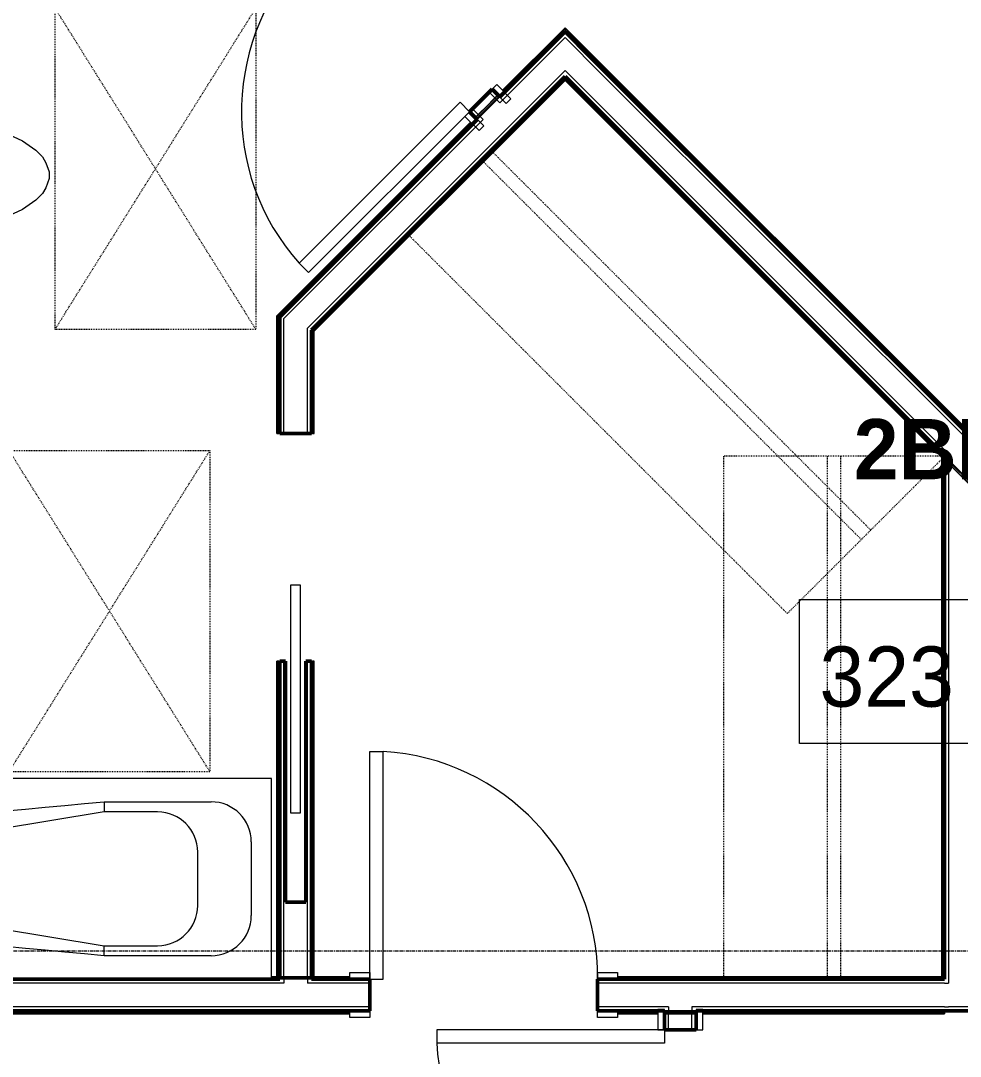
# Model space of a CAD drawing. Header units: inches. Extents: x -4218 to -1830, y 9767 to 12426.
# Drawn here: x -2490.3 to -2349.9, y 10151.5 to 10306.2 of the extents above; entities that cross this region are included whole.
import ezdxf

# ---------------------------------------------------------------- set-up
doc = ezdxf.new("R2010")
doc.units = ezdxf.units.IN
doc.header["$MEASUREMENT"] = 0
doc.linetypes.add('Dash', pattern=[0.25, 0.125, -0.125])
doc.linetypes.add('Grid Line 1_2_', pattern=[0.875, 0.5, -0.125, 0.125, -0.125])
for name, color, linetype, lineweight in [('0-1', 7, 'Continuous', 5), ('0-2', 253, 'Continuous', 9), ('A-AREA-IDEN', 2, 'Continuous', 9), ('A-DOOR-1', 7, 'Continuous', 9), ('A-DOOR-2', 50, 'Continuous', 20), ('A-DOOR-FRAM-1', 50, 'Continuous', 20), ('A-GENM-HDLN-1', 7, 'Dash', 9), ('A-WALL-1', 250, 'Continuous', 50), ('A-WALL-2', 10, 'Continuous', 13), ('A-WALL-3', 254, 'Continuous', 9), ('A-WALL-4', 253, 'Continuous', 9), ('A-WALL-5', 252, 'Continuous', 9), ('A-WALL-6', 7, 'Continuous', 9), ('P-SANR-FIXT-1', 7, 'Continuous', 9), ('P-SANR-FIXT-2', 253, 'Continuous', 9), ('P-SANR-FIXT-3', 252, 'Continuous', 9), ('Q-CASE-HDLN-1', 7, 'Dash', 9), ('S-GRID-1', 1, 'Grid Line 1_2_', 9)]:
    doc.layers.add(name, color=color, linetype=linetype, lineweight=lineweight)
doc.styles.add('Century Gothic', font='ufonts.com_century-gothic.ttf', dxfattribs={"height": 9})
doc.styles.add('Century Gothic_B', font='GOTHICB.TTF', dxfattribs={"height": 9})

# ---------------------------------------------------------------- blocks, each defined once
blk = doc.blocks.new('Basic Wall _ INT - W4BØF - _5_8 GYP - 2X4 WOOD_BATT_ - 5_8 GYP_ - ___-2686697-BACKGROUND - 3RD FLOOR')
at = {"layer": 'A-WALL-4'}
for p, q in [((-2408.95, 10297.83), (-2408.95, 10297.87)), ((-2408.95, 10297.58), (-2408.95, 10297.67)), ((-2408.95, 10297.37), (-2408.95, 10297.58)), ((-2408.95, 10297.28), (-2408.95, 10297.37)), ((-2446.82, 10259.99), (-2446.8, 10259.98)), ((-2446.68, 10259.93), (-2446.62, 10259.91)), ((-2446.62, 10259.91), (-2446.47, 10259.85)), ((-2446.47, 10259.85), (-2446.41, 10259.82))]:
    blk.add_line(p, q, dxfattribs=at)
at = {"layer": 'A-WALL-5'}
for p, q in [((-2408.95, 10297.87), (-2446.82, 10259.99)), ((-2446.47, 10259.85), (-2408.95, 10297.37))]:
    blk.add_line(p, q, dxfattribs=at)
at = {"layer": 'A-WALL-6'}
for p, q in [((-2446.7, 10259.94), (-2408.95, 10297.69)), ((-2446.41, 10259.82), (-2408.95, 10297.28))]:
    blk.add_line(p, q, dxfattribs=at)
at = {"layer": 'A-WALL-6', "flags": 128}
for points in [[(-2408.95, 10297.81), (-2408.95, 10297.78), (-2408.95, 10297.75), (-2408.95, 10297.72), (-2408.95, 10297.71), (-2408.95, 10297.69), (-2408.95, 10297.69)], [(-2408.95, 10297.69), (-2408.95, 10297.66), (-2408.95, 10297.58), (-2408.95, 10297.45), (-2408.95, 10297.28)], [(-2446.7, 10259.94), (-2446.7, 10259.94), (-2446.71, 10259.94), (-2446.72, 10259.95), (-2446.74, 10259.96), (-2446.76, 10259.96), (-2446.78, 10259.97)], [(-2446.41, 10259.82), (-2446.53, 10259.87), (-2446.62, 10259.91), (-2446.68, 10259.93), (-2446.7, 10259.94)]]:
    blk.add_lwpolyline(points, dxfattribs=at)
blk = doc.blocks.new('Basic Wall _ INT - W4BØF - _5_8 GYP - 2X4 WOOD_BATT_ - 5_8 GYP_ - ___-2686698-BACKGROUND - 3RD FLOOR')
at = {"layer": 'A-WALL-4'}
for p, q in [((-2408.95, 10305.08), (-2408.95, 10305.17)), ((-2408.95, 10304.88), (-2408.95, 10305.08)), ((-2408.95, 10304.78), (-2408.95, 10304.87)), ((-2408.95, 10304.59), (-2408.95, 10304.62)), ((-2422.31, 10291.72), (-2418.95, 10295.07)), ((-2418.71, 10294.83), (-2422.07, 10291.47)), ((-2451.99, 10262.13), (-2451.92, 10262.1)), ((-2451.92, 10262.1), (-2451.78, 10262.04)), ((-2451.78, 10262.04), (-2451.71, 10262.02)), ((-2451.6, 10261.97), (-2451.57, 10261.96))]:
    blk.add_line(p, q, dxfattribs=at)
at = {"layer": 'A-WALL-5'}
for p, q in [((-2418.25, 10295.78), (-2408.95, 10305.08)), ((-2408.95, 10304.59), (-2418, 10295.53)), ((-2418.83, 10294.88), (-2422.12, 10291.59)), ((-2421.25, 10292.86), (-2419, 10295.12)), ((-2422.36, 10291.76), (-2421.29, 10292.83)), ((-2451.92, 10262.1), (-2423.02, 10291.01)), ((-2422.77, 10290.76), (-2451.57, 10261.96))]:
    blk.add_line(p, q, dxfattribs=at)
at = {"layer": 'A-WALL-6'}
for p, q in [((-2418.29, 10295.83), (-2408.95, 10305.17)), ((-2408.95, 10304.76), (-2418.09, 10295.62)), ((-2451.99, 10262.13), (-2423.06, 10291.05)), ((-2422.86, 10290.85), (-2451.7, 10262.01))]:
    blk.add_line(p, q, dxfattribs=at)
at = {"layer": 'A-WALL-6', "flags": 128}
for points in [[(-2408.95, 10305.17), (-2408.95, 10305), (-2408.95, 10304.87), (-2408.95, 10304.79), (-2408.95, 10304.76)], [(-2408.95, 10304.76), (-2408.95, 10304.76), (-2408.95, 10304.75), (-2408.95, 10304.73), (-2408.95, 10304.7), (-2408.95, 10304.68), (-2408.95, 10304.65)], [(-2451.7, 10262.01), (-2451.72, 10262.02), (-2451.78, 10262.04), (-2451.87, 10262.08), (-2451.99, 10262.13)], [(-2451.62, 10261.98), (-2451.64, 10261.99), (-2451.66, 10261.99), (-2451.67, 10262), (-2451.69, 10262.01), (-2451.7, 10262.01), (-2451.7, 10262.01)]]:
    blk.add_lwpolyline(points, dxfattribs=at)
blk = doc.blocks.new('Basic Wall _ INT - W4BØF - _5_8 GYP - 2X4 WOOD_BATT_ - 5_8 GYP_ - ___-2686699-BACKGROUND - 3RD FLOOR')
at = {"layer": 'A-WALL-3'}
for p, q in [((-2451.99, 10163), (-2451.92, 10163)), ((-2451.92, 10163), (-2451.78, 10163)), ((-2451.78, 10163), (-2451.71, 10163)), ((-2451.6, 10163), (-2451.57, 10163))]:
    blk.add_line(p, q, dxfattribs=at)
at = {"layer": 'A-WALL-4'}
for p, q in [((-2451.92, 10262.1), (-2451.99, 10262.13)), ((-2451.78, 10262.04), (-2451.92, 10262.1)), ((-2451.71, 10262.02), (-2451.78, 10262.04)), ((-2451.57, 10261.96), (-2451.6, 10261.97)), ((-2451.72, 10163), (-2451.99, 10163)), ((-2451.92, 10163.32), (-2451.92, 10163.42)), ((-2451.92, 10163.22), (-2451.92, 10163.3)), ((-2451.92, 10163.16), (-2451.92, 10163.21)), ((-2451.7, 10163), (-2451.72, 10163)), ((-2451.67, 10163), (-2451.7, 10163)), ((-2451.64, 10163), (-2451.67, 10163))]:
    blk.add_line(p, q, dxfattribs=at)
at = {"layer": 'A-WALL-5'}
for p, q in [((-2451.92, 10244.52), (-2451.92, 10262.1)), ((-2451.57, 10261.96), (-2451.57, 10244.52)), ((-2451.99, 10244.52), (-2451.92, 10244.52)), ((-2451.92, 10244.52), (-2451.78, 10244.52)), ((-2451.78, 10244.52), (-2451.71, 10244.52)), ((-2451.6, 10244.52), (-2451.57, 10244.52)), ((-2451.92, 10210.52), (-2451.99, 10210.52)), ((-2451.78, 10210.52), (-2451.92, 10210.52)), ((-2451.92, 10163.42), (-2451.92, 10210.52)), ((-2451.71, 10210.52), (-2451.78, 10210.52)), ((-2451.57, 10210.52), (-2451.6, 10210.52)), ((-2451.57, 10210.52), (-2451.57, 10163)), ((-2451.99, 10163.32), (-2451.99, 10163.42)), ((-2451.99, 10163.22), (-2451.99, 10163.3)), ((-2451.99, 10163.16), (-2451.99, 10163.21)), ((-2451.62, 10163), (-2451.64, 10163)), ((-2451.57, 10163), (-2451.62, 10163))]:
    blk.add_line(p, q, dxfattribs=at)
at = {"layer": 'A-WALL-6'}
for p, q in [((-2451.99, 10244.52), (-2451.99, 10262.13)), ((-2451.7, 10262.01), (-2451.7, 10244.52)), ((-2451.7, 10244.52), (-2451.99, 10244.52)), ((-2451.62, 10244.52), (-2451.7, 10244.52)), ((-2451.57, 10244.52), (-2451.62, 10244.52)), ((-2451.99, 10210.52), (-2451.7, 10210.52)), ((-2451.99, 10163.42), (-2451.99, 10210.52)), ((-2451.7, 10210.52), (-2451.7, 10163)), ((-2451.7, 10210.52), (-2451.62, 10210.52)), ((-2451.62, 10210.52), (-2451.57, 10210.52))]:
    blk.add_line(p, q, dxfattribs=at)
at = {"layer": 'A-WALL-6', "flags": 128}
for points in [[(-2451.99, 10262.13), (-2451.87, 10262.08), (-2451.78, 10262.04), (-2451.72, 10262.02), (-2451.7, 10262.01)], [(-2451.7, 10262.01), (-2451.7, 10262.01), (-2451.69, 10262.01), (-2451.67, 10262), (-2451.66, 10261.99), (-2451.64, 10261.99), (-2451.62, 10261.98)]]:
    blk.add_lwpolyline(points, dxfattribs=at)
blk = doc.blocks.new('Basic Wall _ INT - W4BØF - _5_8 GYP - 2X4 WOOD_BATT_ - 5_8 GYP_ - ___-2686700-BACKGROUND - 3RD FLOOR')
at = {"layer": 'A-WALL-3'}
for p, q in [((-2446.82, 10163), (-2446.8, 10163)), ((-2446.68, 10163), (-2446.62, 10163)), ((-2446.62, 10163), (-2446.47, 10163)), ((-2446.47, 10163), (-2446.41, 10163))]:
    blk.add_line(p, q, dxfattribs=at)
at = {"layer": 'A-WALL-4'}
for p, q in [((-2446.8, 10259.98), (-2446.82, 10259.99)), ((-2446.62, 10259.91), (-2446.68, 10259.93)), ((-2446.47, 10259.85), (-2446.62, 10259.91)), ((-2446.41, 10259.82), (-2446.47, 10259.85)), ((-2446.74, 10163), (-2446.76, 10163)), ((-2446.7, 10163), (-2446.74, 10163)), ((-2446.68, 10163), (-2446.7, 10163)), ((-2446.41, 10163), (-2446.68, 10163)), ((-2446.47, 10163.31), (-2446.47, 10163.42)), ((-2446.47, 10163.22), (-2446.47, 10163.3)), ((-2446.47, 10163.16), (-2446.47, 10163.21))]:
    blk.add_line(p, q, dxfattribs=at)
at = {"layer": 'A-WALL-5'}
for p, q in [((-2446.82, 10259.99), (-2446.82, 10244.52)), ((-2446.47, 10244.52), (-2446.47, 10259.85)), ((-2446.82, 10244.52), (-2446.8, 10244.52)), ((-2446.68, 10244.52), (-2446.62, 10244.52)), ((-2446.62, 10244.52), (-2446.47, 10244.52)), ((-2446.47, 10244.52), (-2446.41, 10244.52)), ((-2446.8, 10210.52), (-2446.82, 10210.52)), ((-2446.82, 10210.52), (-2446.82, 10163)), ((-2446.62, 10210.52), (-2446.68, 10210.52)), ((-2446.47, 10210.52), (-2446.62, 10210.52)), ((-2446.41, 10210.52), (-2446.47, 10210.52)), ((-2446.47, 10163.42), (-2446.47, 10210.52)), ((-2446.78, 10163), (-2446.82, 10163)), ((-2446.76, 10163), (-2446.78, 10163)), ((-2446.41, 10163.31), (-2446.41, 10163.42)), ((-2446.41, 10163.22), (-2446.41, 10163.3)), ((-2446.41, 10163.16), (-2446.41, 10163.21))]:
    blk.add_line(p, q, dxfattribs=at)
at = {"layer": 'A-WALL-6'}
for p, q in [((-2446.7, 10244.52), (-2446.7, 10259.94)), ((-2446.41, 10244.52), (-2446.41, 10259.82)), ((-2446.78, 10244.52), (-2446.82, 10244.52)), ((-2446.7, 10244.52), (-2446.78, 10244.52)), ((-2446.41, 10244.52), (-2446.7, 10244.52)), ((-2446.82, 10210.52), (-2446.78, 10210.52)), ((-2446.78, 10210.52), (-2446.7, 10210.52)), ((-2446.7, 10163), (-2446.7, 10210.52)), ((-2446.7, 10210.52), (-2446.41, 10210.52)), ((-2446.41, 10163.42), (-2446.41, 10210.52))]:
    blk.add_line(p, q, dxfattribs=at)
at = {"layer": 'A-WALL-6', "flags": 128}
for points in [[(-2446.78, 10259.97), (-2446.76, 10259.96), (-2446.74, 10259.96), (-2446.72, 10259.95), (-2446.71, 10259.94), (-2446.7, 10259.94), (-2446.7, 10259.94)], [(-2446.7, 10259.94), (-2446.68, 10259.93), (-2446.62, 10259.91), (-2446.53, 10259.87), (-2446.41, 10259.82)]]:
    blk.add_lwpolyline(points, dxfattribs=at)
blk = doc.blocks.new('POCKET - FLUSH - 2-10 x 6-8-2882529-BACKGROUND - 3RD FLOOR')
at = {"layer": 'A-DOOR-2'}
for p, q in [((-39.67, 0.75), (-39.67, -0.75)), ((-5.67, 0.75), (-39.67, 0.75)), ((-5.67, -0.75), (-5.67, 0.75)), ((-39.67, -0.75), (-5.67, -0.75))]:
    blk.add_line(p, q, dxfattribs=at)
blk = doc.blocks.new('Bath Tub - Maestro - 60_x30_-V1-BACKGROUND - 3RD FLOOR')
at = {"layer": 'P-SANR-FIXT-1'}
for p, q in [((60, 30), (19.88, 30)), ((60, 0), (60, 30)), ((35, 26.5), (51, 26.5)), ((35, 26.5), (35, 25)), ((35, 25), (9.35, 20.74)), ((43, 25), (35, 25)), ((4, 21), (0, 21)), ((4, 16), (4, 21)), ((57, 20.5), (57, 9.5)), ((5, 16), (5, 20.04)), ((49, 11), (49, 19)), ((4, 14), (4, 16)), ((4, 16), (10.94, 16)), ((6, 16.8), (6, 16)), ((10.94, 14), (10.94, 16)), ((4, 9), (4, 14)), ((10.94, 14), (4, 14)), ((5, 9.96), (5, 14)), ((6, 14), (6, 13.2)), ((0, 9), (4, 9)), ((9.35, 9.26), (35, 5)), ((35, 3.5), (35, 5)), ((35, 5), (43, 5)), ((51, 3.5), (35, 3.5))]:
    blk.add_line(p, q, dxfattribs=at)
at = {"layer": 'P-SANR-FIXT-1', "flags": 128}
for points in [[(8.63, 24.03), (11.56, 24.3), (14.49, 24.58), (17.42, 24.85), (20.35, 25.13), (23.28, 25.4), (26.21, 25.68), (29.14, 25.95), (32.07, 26.23), (35, 26.5)], [(35, 3.5), (32.07, 3.77), (29.14, 4.05), (26.21, 4.32), (23.28, 4.6), (20.35, 4.87), (17.42, 5.15), (14.49, 5.42), (11.56, 5.7), (8.63, 5.97)]]:
    blk.add_lwpolyline(points, dxfattribs=at)
at = {"layer": 'P-SANR-FIXT-1'}
for centre, radius, start, end in [((51, 20.5), 6, 360, 90), ((43, 19), 6, 360, 90), ((9, 20.04), 4, 95.3558, 180), ((2, 19), 1.5, 360, 180), ((10, 16.8), 4, 99.4223, 180), ((2, 19), 1.5, 180, 360), ((10.94, 15), 1.5, 360, 137.9289), ((10.94, 15), 1.5, 222.0711, 360), ((2, 11), 1.5, 360, 180), ((10, 13.2), 4, 180, 260.5777), ((2, 11), 1.5, 180, 360), ((43, 11), 6, 270, 0), ((9, 9.96), 4, 180, 264.6442), ((51, 9.5), 6, 270, 360)]:
    blk.add_arc(centre, radius, start, end, dxfattribs=at)
at = {"layer": 'P-SANR-FIXT-2'}
blk.add_line((0, 21), (0, 9), dxfattribs=at)
at = {"layer": 'P-SANR-FIXT-3'}
for p, q in [((0, 30), (0, 21)), ((0, 21), (0, 9)), ((0, 9), (0, 0)), ((0, 0), (60, 0))]:
    blk.add_line(p, q, dxfattribs=at)
blk = doc.blocks.new('Toilet-Domestic-3D - Toilet-Domestic-3D-2939674-BACKGROUND - 3RD FLOOR')
at = {"layer": 'P-SANR-FIXT-1'}
for p, q in [((-3.74, 10), (-2.74, 11)), ((-2.74, 11), (-1.87, 11.5)), ((-1.87, 11.5), (-0.5, 12)), ((-0.5, 12), (0.5, 12)), ((0.5, 12), (1.87, 11.5)), ((1.87, 11.5), (2.74, 11)), ((2.74, 11), (3.74, 10)), ((-5.13, 8), (-3.74, 10)), ((3.74, 10), (5.13, 8)), ((-6.06, 6), (-5.13, 8)), ((5.13, 8), (6.06, 6)), ((-6.79, 4), (-6.06, 6)), ((6.06, 6), (6.79, 4)), ((-7.33, 1.99), (-6.79, 4)), ((6.79, 4), (7.33, 1.99)), ((-7.5, 0), (-7.33, 1.99)), ((7.33, 1.99), (7.5, 0)), ((-7.41, -1), (-7.5, 0)), ((-7.24, -2), (-7.41, -1)), ((7.41, -1), (7.24, -2)), ((7.5, 0), (7.41, -1)), ((-6.97, -3), (-7.24, -2)), ((-6.4, -4), (-6.97, -3)), ((6.97, -3), (6.4, -4)), ((7.24, -2), (6.97, -3)), ((-5.21, -5), (-6.4, -4)), ((6.4, -4), (5.21, -5)), ((-3.84, -5.5), (-5.21, -5)), ((-4.86, -8.02), (-5.21, -5)), ((-1, -6), (-3.84, -5.5)), ((1, -6), (-1, -6)), ((3.84, -5.5), (1, -6)), ((5.21, -5), (3.84, -5.5)), ((4.86, -8.02), (5.21, -5)), ((6.25, -8.02), (-6.25, -8.02)), ((-9.98, -11.75), (-9.98, -17.93)), ((9.98, -17.93), (9.98, -11.75))]:
    blk.add_line(p, q, dxfattribs=at)
for centre, start, end in [((-6.25, -11.75), 90, 180), ((6.25, -11.75), 0, 90)]:
    blk.add_arc(centre, 3.73, start, end, dxfattribs=at)
at = {"layer": 'P-SANR-FIXT-3'}
for p, q in [((-9.98, -17.93), (-9.98, -19.48)), ((9.98, -19.48), (9.98, -17.93)), ((-9.98, -19.48), (9.98, -19.48))]:
    blk.add_line(p, q, dxfattribs=at)
blk = doc.blocks.new('ADA Clearances - 30_x48_-1721104-BACKGROUND - 3RD FLOOR')
at = {"layer": 'A-GENM-HDLN-1'}
for p, q in [((15, 24), (-15, -24)), ((-15, 24), (15, -24)), ((-15, -24), (-15, 24)), ((-15, 24), (15, 24)), ((15, 24), (15, -24)), ((15, -24), (-15, -24))]:
    blk.add_line(p, q, dxfattribs=at)
blk = doc.blocks.new('Basic Wall _ INT - W4BØF - _5_8 GYP - 2X4 WOOD_BATT_ - 5_8 GYP_ - ___-2686701-BACKGROUND - 3RD FLOOR')
at = {"layer": 'A-WALL-4'}
for p, q in [((-2408.95, 10297.87), (-2408.95, 10297.83)), ((-2408.95, 10297.67), (-2408.95, 10297.58)), ((-2408.95, 10297.58), (-2408.95, 10297.37)), ((-2408.95, 10297.37), (-2408.95, 10297.28)), ((-2352.59, 10241.02), (-2352.71, 10241.14)), ((-2352.5, 10240.92), (-2352.59, 10241.02)), ((-2352.44, 10240.87), (-2352.5, 10240.92)), ((-2352.3, 10241.22), (-2347.55, 10236.47)), ((-2351.68, 10240.1), (-2352.3, 10240.72)), ((-2348.17, 10236.6), (-2351.65, 10240.07)), ((-2347.55, 10235.97), (-2348.17, 10236.59)), ((-2347.35, 10235.77), (-2347.4, 10235.83)), ((-2347.25, 10235.68), (-2347.35, 10235.77)), ((-2347.14, 10235.56), (-2347.25, 10235.68)), ((-2345.4, 10234.32), (-2344.16, 10233.08)), ((-2300.32, 10189.24), (-2299.08, 10188)), ((-2297.49, 10185.82), (-2297.42, 10185.85)), ((-2297.42, 10185.85), (-2297.28, 10185.91)), ((-2297.28, 10185.91), (-2297.21, 10185.94)), ((-2297.1, 10185.98), (-2297.07, 10185.99))]:
    blk.add_line(p, q, dxfattribs=at)
at = {"layer": 'A-WALL-5'}
for p, q in [((-2408.95, 10297.87), (-2352.3, 10241.22)), ((-2352.71, 10241.14), (-2408.95, 10297.37)), ((-2352.59, 10240.93), (-2352.71, 10241.05)), ((-2352.5, 10240.84), (-2352.59, 10240.93)), ((-2352.44, 10240.78), (-2352.5, 10240.84)), ((-2352.3, 10241.04), (-2351.68, 10240.42)), ((-2351.68, 10240.01), (-2352.3, 10240.63)), ((-2351.67, 10240.41), (-2348.17, 10236.92)), ((-2348.17, 10236.51), (-2351.64, 10239.98)), ((-2348.17, 10236.92), (-2347.55, 10236.29)), ((-2347.55, 10235.88), (-2348.17, 10236.5)), ((-2347.55, 10236.47), (-2345.4, 10234.32)), ((-2347.35, 10235.68), (-2347.4, 10235.74)), ((-2347.25, 10235.59), (-2347.35, 10235.68)), ((-2347.14, 10235.47), (-2347.25, 10235.59)), ((-2345.64, 10234.07), (-2347.14, 10235.56)), ((-2297.42, 10185.85), (-2299.33, 10187.75)), ((-2299.08, 10188), (-2297.07, 10185.99))]:
    blk.add_line(p, q, dxfattribs=at)
at = {"layer": 'A-WALL-6'}
for p, q in [((-2408.95, 10297.69), (-2352.3, 10241.04)), ((-2352.71, 10241.05), (-2408.95, 10297.28)), ((-2347.55, 10236.29), (-2345.48, 10234.23)), ((-2345.69, 10234.02), (-2347.14, 10235.47)), ((-2299.17, 10187.91), (-2297.2, 10185.94)), ((-2297.49, 10185.82), (-2299.37, 10187.71))]:
    blk.add_line(p, q, dxfattribs=at)
at = {"layer": 'A-WALL-6', "flags": 128}
for points in [[(-2408.95, 10297.69), (-2408.95, 10297.69), (-2408.95, 10297.71), (-2408.95, 10297.72), (-2408.95, 10297.75), (-2408.95, 10297.78), (-2408.95, 10297.81)], [(-2408.95, 10297.28), (-2408.95, 10297.45), (-2408.95, 10297.58), (-2408.95, 10297.66), (-2408.95, 10297.69)], [(-2297.2, 10185.94), (-2297.22, 10185.93), (-2297.28, 10185.91), (-2297.37, 10185.87), (-2297.49, 10185.82)], [(-2297.12, 10185.98), (-2297.14, 10185.97), (-2297.16, 10185.96), (-2297.17, 10185.95), (-2297.19, 10185.95), (-2297.2, 10185.94), (-2297.2, 10185.94)]]:
    blk.add_lwpolyline(points, dxfattribs=at)
blk = doc.blocks.new('Basic Wall _ INT - W4BØF - _5_8 GYP - 2X4 WOOD_BATT_ - 5_8 GYP_ - ___-2686702-BACKGROUND - 3RD FLOOR')
at = {"layer": 'A-WALL-4'}
for p, q in [((-2408.95, 10305.17), (-2408.95, 10305.08)), ((-2408.95, 10305.08), (-2408.95, 10304.88)), ((-2408.95, 10304.87), (-2408.95, 10304.78)), ((-2408.95, 10304.62), (-2408.95, 10304.59)), ((-2292.32, 10187.96), (-2292.3, 10187.97)), ((-2292.18, 10188.02), (-2292.12, 10188.05)), ((-2292.12, 10188.05), (-2291.97, 10188.11)), ((-2291.97, 10188.11), (-2291.91, 10188.13))]:
    blk.add_line(p, q, dxfattribs=at)
at = {"layer": 'A-WALL-5'}
for p, q in [((-2341.79, 10237.92), (-2408.95, 10305.08)), ((-2408.95, 10304.59), (-2342.04, 10237.68)), ((-2295.72, 10191.36), (-2292.32, 10187.96)), ((-2291.97, 10188.11), (-2295.47, 10191.61))]:
    blk.add_line(p, q, dxfattribs=at)
at = {"layer": 'A-WALL-6'}
for p, q in [((-2341.75, 10237.97), (-2408.95, 10305.17)), ((-2341.95, 10237.76), (-2408.95, 10304.76)), ((-2292.2, 10188.01), (-2295.63, 10191.45)), ((-2291.91, 10188.13), (-2295.43, 10191.65))]:
    blk.add_line(p, q, dxfattribs=at)
at = {"layer": 'A-WALL-6', "flags": 128}
for points in [[(-2408.95, 10304.76), (-2408.95, 10304.79), (-2408.95, 10304.87), (-2408.95, 10305), (-2408.95, 10305.17)], [(-2408.95, 10304.65), (-2408.95, 10304.68), (-2408.95, 10304.7), (-2408.95, 10304.73), (-2408.95, 10304.75), (-2408.95, 10304.76), (-2408.95, 10304.76)], [(-2292.2, 10188.01), (-2292.2, 10188.01), (-2292.21, 10188.01), (-2292.22, 10188), (-2292.24, 10188), (-2292.26, 10187.99), (-2292.28, 10187.98)], [(-2291.91, 10188.13), (-2292.03, 10188.08), (-2292.12, 10188.05), (-2292.18, 10188.02), (-2292.2, 10188.01)]]:
    blk.add_lwpolyline(points, dxfattribs=at)
blk = doc.blocks.new('OD_CW_Closet - OD_CW_Closet-2068594-BACKGROUND - 3RD FLOOR')
at = {"layer": 'Q-CASE-HDLN-1'}
for p, q in [((80.94, 24), (0.74, 24)), ((0.74, 24), (0.74, -9.27)), ((80.94, -9.27), (80.94, 24)), ((0.74, 8.37), (80.94, 8.37)), ((0.74, 6.37), (80.94, 6.37)), ((0.74, -9.27), (80.94, -9.27))]:
    blk.add_line(p, q, dxfattribs=at)
blk = doc.blocks.new('OD_CW_Closet - OD_CW_Closet-3115502-BACKGROUND - 3RD FLOOR')
at = {"layer": 'Q-CASE-HDLN-1'}
for p, q in [((78.86, 24), (0.74, 24)), ((0.74, 24), (0.74, -9)), ((78.86, -9), (78.86, 24)), ((0.74, 8.5), (78.86, 8.5)), ((0.74, 6.5), (78.86, 6.5)), ((0.74, -9), (78.86, -9))]:
    blk.add_line(p, q, dxfattribs=at)
blk = doc.blocks.new('Basic Wall _ INT - W4BØF - _5_8 GYP - 2X4 WOOD_BATT_ - 5_8 GYP_ - ___-2686703-BACKGROUND - 3RD FLOOR')
at = {"layer": 'A-WALL-4'}
for p, q in [((-2352.65, 10241.22), (-2352.71, 10241.22)), ((-2352.6, 10241.22), (-2352.65, 10241.22)), ((-2352.65, 10241.22), (-2352.65, 10241.15)), ((-2352.65, 10241.13), (-2352.65, 10240.99)), ((-2352.51, 10241.22), (-2352.58, 10241.22)), ((-2352.3, 10241.22), (-2352.32, 10241.22)), ((-2352.71, 10163.42), (-2352.65, 10163.36)), ((-2352.65, 10163.36), (-2352.5, 10163.21)), ((-2352.5, 10163.21), (-2352.44, 10163.14)), ((-2352.32, 10163.03), (-2352.3, 10163))]:
    blk.add_line(p, q, dxfattribs=at)
at = {"layer": 'A-WALL-5'}
for p, q in [((-2352.71, 10241.22), (-2352.6, 10241.22)), ((-2352.71, 10241.19), (-2352.71, 10241.05)), ((-2352.65, 10240.99), (-2352.65, 10163.36)), ((-2352.58, 10241.22), (-2352.51, 10241.22)), ((-2352.44, 10241.22), (-2352.42, 10241.22)), ((-2352.42, 10241.22), (-2352.36, 10241.22)), ((-2352.3, 10163), (-2352.3, 10241.22))]:
    blk.add_line(p, q, dxfattribs=at)
at = {"layer": 'A-WALL-6'}
for p, q in [((-2352.71, 10241.05), (-2352.71, 10163.42)), ((-2352.42, 10241.22), (-2352.42, 10163.13)), ((-2352.36, 10241.22), (-2352.34, 10241.22)), ((-2352.34, 10241.22), (-2352.3, 10241.22)), ((-2352.3, 10163), (-2352.34, 10163.05))]:
    blk.add_line(p, q, dxfattribs=at)
at = {"layer": 'A-WALL-6', "flags": 128}
for points in [[(-2352.42, 10163.13), (-2352.44, 10163.15), (-2352.5, 10163.21), (-2352.59, 10163.3), (-2352.71, 10163.42)], [(-2352.34, 10163.05), (-2352.36, 10163.07), (-2352.38, 10163.09), (-2352.4, 10163.11), (-2352.41, 10163.12), (-2352.42, 10163.13), (-2352.42, 10163.13)]]:
    blk.add_lwpolyline(points, dxfattribs=at)
blk = doc.blocks.new('SWING - SINGLE - FLUSH - 2-10 x 6-8 - PRIVACY-3199405-BACKGROUND - 3RD FLOOR')
at = {"layer": 'A-DOOR-1'}
blk.add_arc((17, -2.38), 34.07, 180, 266.6343, dxfattribs=at)
at = {"layer": 'A-DOOR-2'}
for p, q in [((15, -2.38), (15, -36.38)), ((17, -2.38), (15, -2.38)), ((17, -2.38), (17, -36.38)), ((17, -36.38), (15, -36.38))]:
    blk.add_line(p, q, dxfattribs=at)
at = {"layer": 'A-DOOR-FRAM-1'}
for p, q in [((-20, 2.37), (-20, 3.37)), ((-20, 3.37), (-17, 3.37)), ((-17, 3.37), (-17, 2.37)), ((17, 2.37), (17, 3.37)), ((17, 3.37), (20, 3.37)), ((20, 3.37), (20, 2.37)), ((-17, 2.37), (-20, 2.37)), ((20, 2.37), (17, 2.37)), ((-20, -2.38), (-17, -2.38)), ((-20, -3.38), (-20, -2.38)), ((-17, -2.38), (-17, -3.38)), ((17, -2.38), (20, -2.38)), ((17, -3.38), (17, -2.38)), ((20, -2.38), (20, -3.38)), ((-17, -3.38), (-20, -3.38)), ((20, -3.38), (17, -3.38))]:
    blk.add_line(p, q, dxfattribs=at)
blk = doc.blocks.new('SWING - SINGLE - FLUSH - 2-8 x 6-8 - PASSAGE-3199418-BACKGROUND - 3RD FLOOR')
at = {"layer": 'A-DOOR-1'}
blk.add_arc((16, -2.38), 32.07, 180, 266.4241, dxfattribs=at)
at = {"layer": 'A-DOOR-2'}
for p, q in [((14, -2.38), (14, -34.38)), ((16, -2.38), (14, -2.38)), ((16, -2.38), (16, -34.38)), ((16, -34.38), (14, -34.38))]:
    blk.add_line(p, q, dxfattribs=at)
at = {"layer": 'A-DOOR-FRAM-1'}
for p, q in [((-19, 2.37), (-19, 3.37)), ((-19, 3.37), (-16, 3.37)), ((-16, 3.37), (-16, 2.37)), ((16, 2.37), (16, 3.37)), ((16, 3.37), (19, 3.37)), ((19, 3.37), (19, 2.37)), ((-16, 2.37), (-19, 2.37)), ((19, 2.37), (16, 2.37)), ((-19, -2.38), (-16, -2.38)), ((-19, -3.38), (-19, -2.38)), ((-16, -2.38), (-16, -3.38)), ((16, -2.38), (19, -2.38)), ((16, -3.38), (16, -2.38)), ((19, -2.38), (19, -3.38)), ((-16, -3.38), (-19, -3.38)), ((19, -3.38), (16, -3.38))]:
    blk.add_line(p, q, dxfattribs=at)
blk = doc.blocks.new('SWING - SINGLE - FLUSH - 2-10 x 6-8 - PRIVACY-3199407-BACKGROUND - 3RD FLOOR')
at = {"layer": 'A-DOOR-1'}
blk.add_arc((17, 2.37), 34.07, 93.3657, 180, dxfattribs=at)
at = {"layer": 'A-DOOR-2'}
for p, q in [((15, 2.37), (15, 36.38)), ((17, 36.38), (15, 36.38)), ((17, 2.37), (17, 36.38)), ((17, 2.37), (15, 2.37))]:
    blk.add_line(p, q, dxfattribs=at)
at = {"layer": 'A-DOOR-FRAM-1'}
for p, q in [((-17, 3.37), (-20, 3.37)), ((-20, 3.37), (-20, 2.37)), ((-17, 2.37), (-17, 3.37)), ((20, 3.37), (17, 3.37)), ((17, 3.37), (17, 2.37)), ((20, 2.37), (20, 3.37)), ((-20, 2.37), (-17, 2.37)), ((17, 2.37), (20, 2.37)), ((-17, -2.38), (-20, -2.38)), ((-20, -2.38), (-20, -3.38)), ((-17, -3.38), (-17, -2.38)), ((20, -2.38), (17, -2.38)), ((17, -2.38), (17, -3.38)), ((20, -3.38), (20, -2.38)), ((-20, -3.38), (-17, -3.38)), ((17, -3.38), (20, -3.38))]:
    blk.add_line(p, q, dxfattribs=at)
blk = doc.blocks.new('Basic Wall _ INT - W4BØF - _5_8 GYP - 2X4 WOOD_BATT_ - 5_8 GYP_ - ___-2694693-BACKGROUND - 3RD FLOOR')
at = {"layer": 'A-WALL-4'}
for p, q in [((-2508.87, 10158.25), (-2508.87, 10158.23)), ((-2508.87, 10158.11), (-2508.87, 10158.05)), ((-2508.87, 10158.05), (-2508.87, 10157.9)), ((-2508.87, 10157.9), (-2508.87, 10157.84)), ((-2438.12, 10158.25), (-2441.12, 10158.25)), ((-2401.12, 10158.25), (-2404.12, 10158.25)), ((-2389.37, 10158.25), (-2394.12, 10158.25)), ((-2394.12, 10157.9), (-2389.37, 10157.9))]:
    blk.add_line(p, q, dxfattribs=at)
at = {"layer": 'A-WALL-5'}
for p, q in [((-2441.12, 10158.25), (-2508.87, 10158.25)), ((-2508.87, 10157.9), (-2441.12, 10157.9)), ((-2395.12, 10158.25), (-2401.12, 10158.25)), ((-2401.12, 10157.9), (-2395.12, 10157.9)), ((-2394.12, 10157.84), (-2389.37, 10157.84)), ((-2394.1, 10158.13), (-2389.4, 10158.13)), ((-2352.3, 10158.25), (-2388.37, 10158.25)), ((-2388.37, 10157.9), (-2379.39, 10157.9)), ((-2379.36, 10157.9), (-2352.3, 10157.9)), ((-2352.3, 10158.23), (-2352.3, 10158.25)), ((-2352.3, 10158.05), (-2352.3, 10158.11)), ((-2352.3, 10157.9), (-2352.3, 10158.05)), ((-2352.3, 10157.84), (-2352.3, 10157.9))]:
    blk.add_line(p, q, dxfattribs=at)
at = {"layer": 'A-WALL-6'}
for p, q in [((-2508.87, 10158.21), (-2508.87, 10158.25)), ((-2508.87, 10158.13), (-2508.87, 10158.21)), ((-2508.87, 10158.13), (-2441.12, 10158.13)), ((-2508.87, 10157.84), (-2508.87, 10158.13)), ((-2508.87, 10157.84), (-2441.12, 10157.84)), ((-2401.12, 10158.13), (-2395.12, 10158.13)), ((-2401.12, 10157.84), (-2395.12, 10157.84)), ((-2388.37, 10158.13), (-2352.3, 10158.13)), ((-2388.37, 10157.84), (-2352.3, 10157.84)), ((-2352.3, 10158.25), (-2352.3, 10158.21)), ((-2352.3, 10158.21), (-2352.3, 10158.13)), ((-2352.3, 10158.13), (-2352.3, 10157.84))]:
    blk.add_line(p, q, dxfattribs=at)
blk = doc.blocks.new('Basic Wall _ INT - W4BØF - _5_8 GYP - 2X4 WOOD_BATT_ - 5_8 GYP_ - ___-2694694-BACKGROUND - 3RD FLOOR')
at = {"layer": 'A-WALL-4'}
for p, q in [((-2451.99, 10163.36), (-2451.87, 10163.36)), ((-2451.87, 10163.36), (-2451.78, 10163.36)), ((-2451.78, 10163.36), (-2451.72, 10163.36)), ((-2451.57, 10163.36), (-2450.95, 10163.36)), ((-2446.82, 10163), (-2451.57, 10163)), ((-2450.94, 10163.36), (-2447.46, 10163.36)), ((-2447.45, 10163.36), (-2446.83, 10163.36)), ((-2446.68, 10163.36), (-2446.62, 10163.36)), ((-2446.62, 10163.36), (-2446.53, 10163.36)), ((-2446.53, 10163.36), (-2446.41, 10163.36)), ((-2438.12, 10163), (-2441.12, 10163)), ((-2401.12, 10163), (-2404.12, 10163)), ((-2352.65, 10163.36), (-2352.71, 10163.42)), ((-2352.5, 10163.21), (-2352.65, 10163.36)), ((-2352.44, 10163.14), (-2352.5, 10163.21)), ((-2352.3, 10163), (-2352.32, 10163.03))]:
    blk.add_line(p, q, dxfattribs=at)
at = {"layer": 'A-WALL-5'}
for p, q in [((-2452.82, 10163.36), (-2451.99, 10163.36)), ((-2451.57, 10163), (-2452.82, 10163)), ((-2451.99, 10163.42), (-2451.87, 10163.42)), ((-2451.87, 10163.42), (-2451.78, 10163.42)), ((-2451.78, 10163.42), (-2451.72, 10163.42)), ((-2451.57, 10163.42), (-2450.95, 10163.42)), ((-2450.95, 10163.13), (-2451.57, 10163.13)), ((-2447.48, 10163.13), (-2450.95, 10163.13)), ((-2450.94, 10163.42), (-2447.46, 10163.42)), ((-2447.45, 10163.42), (-2446.83, 10163.42)), ((-2446.83, 10163.13), (-2447.45, 10163.13)), ((-2441.12, 10163), (-2446.82, 10163)), ((-2446.68, 10163.42), (-2446.62, 10163.42)), ((-2446.62, 10163.42), (-2446.53, 10163.42)), ((-2446.53, 10163.42), (-2446.41, 10163.42)), ((-2446.39, 10163.36), (-2441.12, 10163.36)), ((-2401.12, 10163.36), (-2352.65, 10163.36)), ((-2352.3, 10163), (-2401.12, 10163))]:
    blk.add_line(p, q, dxfattribs=at)
at = {"layer": 'A-WALL-6'}
for p, q in [((-2452.82, 10163.42), (-2451.99, 10163.42)), ((-2451.57, 10163.13), (-2452.82, 10163.13)), ((-2441.12, 10163.13), (-2446.83, 10163.13)), ((-2446.39, 10163.42), (-2441.12, 10163.42)), ((-2401.12, 10163.42), (-2352.71, 10163.42)), ((-2352.42, 10163.13), (-2401.12, 10163.13)), ((-2352.34, 10163.05), (-2352.3, 10163))]:
    blk.add_line(p, q, dxfattribs=at)
at = {"layer": 'A-WALL-6', "flags": 128}
for points in [[(-2352.71, 10163.42), (-2352.59, 10163.3), (-2352.5, 10163.21), (-2352.44, 10163.15), (-2352.42, 10163.13)], [(-2352.42, 10163.13), (-2352.42, 10163.13), (-2352.41, 10163.12), (-2352.4, 10163.11), (-2352.38, 10163.09), (-2352.36, 10163.07), (-2352.34, 10163.05)]]:
    blk.add_lwpolyline(points, dxfattribs=at)
blk = doc.blocks.new('SWING - SINGLE - FLUSH - 2-10 x 6-8 - PASSAGE-3199423-BACKGROUND - 3RD FLOOR')
at = {"layer": 'A-DOOR-1'}
blk.add_arc((17, -2.38), 34.07, 180, 266.6343, dxfattribs=at)
at = {"layer": 'A-DOOR-2'}
for p, q in [((15, -2.38), (15, -36.38)), ((17, -2.38), (15, -2.38)), ((17, -2.38), (17, -36.38)), ((17, -36.38), (15, -36.38))]:
    blk.add_line(p, q, dxfattribs=at)
at = {"layer": 'A-DOOR-FRAM-1'}
for p, q in [((-20, 2.37), (-20, 3.37)), ((-20, 3.37), (-17, 3.37)), ((-17, 3.37), (-17, 2.37)), ((17, 2.37), (17, 3.37)), ((17, 3.37), (20, 3.37)), ((20, 3.37), (20, 2.37)), ((-17, 2.37), (-20, 2.37)), ((20, 2.37), (17, 2.37)), ((-20, -2.38), (-17, -2.38)), ((-20, -3.38), (-20, -2.38)), ((-17, -2.38), (-17, -3.38)), ((17, -2.38), (20, -2.38)), ((17, -3.38), (17, -2.38)), ((20, -2.38), (20, -3.38)), ((-17, -3.38), (-20, -3.38)), ((20, -3.38), (17, -3.38))]:
    blk.add_line(p, q, dxfattribs=at)
blk = doc.blocks.new('CTR - 1st Phase - Unit Layouts_rvt-1-BACKGROUND - 3RD FLOOR')
at = {"layer": 'A-WALL-1'}
for p, q in [((-2408.95, 10304.59), (-2418.71, 10294.83)), ((-2408.51, 10304.14), (-2408.95, 10304.59)), ((-2405.59, 10301.23), (-2408.51, 10304.14)), ((-2340.8, 10236.44), (-2405.59, 10301.23)), ((-2446.82, 10259.99), (-2408.95, 10297.87)), ((-2408.95, 10297.87), (-2352.3, 10241.22)), ((-2419.86, 10295.98), (-2423.21, 10292.62)), ((-2418.71, 10294.83), (-2419.86, 10295.98)), ((-2422.07, 10291.47), (-2451.57, 10261.96)), ((-2423.21, 10292.62), (-2422.07, 10291.47)), ((-2451.57, 10261.96), (-2451.57, 10261.08)), ((-2451.57, 10261.08), (-2451.57, 10255.24)), ((-2446.82, 10244.52), (-2446.82, 10259.99)), ((-2451.57, 10255.24), (-2451.57, 10244.52)), ((-2451.57, 10244.52), (-2446.82, 10244.52)), ((-2352.3, 10241.22), (-2352.3, 10163)), ((-2451.57, 10210.52), (-2451.57, 10163)), ((-2450.7, 10210.52), (-2451.57, 10210.52)), ((-2450.7, 10174.52), (-2450.7, 10210.52)), ((-2446.82, 10210.52), (-2447.7, 10210.52)), ((-2447.7, 10210.52), (-2447.7, 10174.52)), ((-2446.82, 10163), (-2446.82, 10210.52)), ((-2447.7, 10174.52), (-2450.7, 10174.52)), ((-2451.57, 10163), (-2508.87, 10163)), ((-2438.12, 10163), (-2446.82, 10163)), ((-2438.12, 10158.25), (-2438.12, 10163)), ((-2352.3, 10163), (-2404.12, 10163)), ((-2404.12, 10163), (-2404.12, 10158.25)), ((-2508.87, 10158.25), (-2438.12, 10158.25)), ((-2404.12, 10158.25), (-2394.12, 10158.25)), ((-2394.12, 10158.25), (-2394.12, 10155.45)), ((-2389.37, 10155.45), (-2389.37, 10158.25)), ((-2389.37, 10158.25), (-2352.3, 10158.25)), ((-2352.3, 10158.25), (-2351.67, 10158.25)), ((-2351.67, 10158.25), (-2347.55, 10158.25)), ((-2394.12, 10155.45), (-2389.37, 10155.45))]:
    blk.add_line(p, q, dxfattribs=at)
at = {"layer": 'A-WALL-2'}
for p, q in [((-2418.71, 10293.94), (-2408.95, 10303.7)), ((-2408.95, 10303.7), (-2406.47, 10301.23)), ((-2406.47, 10301.23), (-2406.03, 10300.78)), ((-2341.24, 10236), (-2406.03, 10300.78)), ((-2447.45, 10260.25), (-2408.95, 10298.75)), ((-2408.95, 10298.75), (-2408.51, 10298.31)), ((-2351.67, 10241.48), (-2408.51, 10298.31)), ((-2420.3, 10295.53), (-2419.15, 10294.38)), ((-2422.77, 10293.06), (-2421.62, 10291.91)), ((-2418.71, 10293.94), (-2419.15, 10294.38)), ((-2450.95, 10261.7), (-2421.18, 10291.47)), ((-2421.18, 10291.47), (-2421.62, 10291.91)), ((-2450.95, 10256.75), (-2450.95, 10261.7)), ((-2447.45, 10259.37), (-2447.45, 10260.25)), ((-2447.45, 10244.52), (-2447.45, 10259.37)), ((-2450.95, 10255.87), (-2450.95, 10256.75)), ((-2450.95, 10244.52), (-2450.95, 10255.87)), ((-2351.67, 10241.48), (-2351.67, 10240.59)), ((-2351.67, 10240.59), (-2351.67, 10162.38)), ((-2450.95, 10163), (-2450.95, 10210.52)), ((-2447.45, 10163), (-2447.45, 10210.52)), ((-2450.95, 10163), (-2450.95, 10162.38)), ((-2447.45, 10163), (-2447.45, 10162.38)), ((-2450.95, 10162.38), (-2508.87, 10162.38)), ((-2438.12, 10162.38), (-2447.45, 10162.38)), ((-2352.3, 10162.38), (-2404.12, 10162.38)), ((-2352.3, 10162.38), (-2351.67, 10162.38)), ((-2438.12, 10158.88), (-2508.87, 10158.88)), ((-2393.5, 10158.88), (-2404.12, 10158.88)), ((-2393.5, 10158.88), (-2393.5, 10158.25)), ((-2390, 10158.88), (-2390, 10158.25)), ((-2352.3, 10158.88), (-2390, 10158.88)), ((-2352.3, 10158.88), (-2351.67, 10158.88)), ((-2348.17, 10158.88), (-2351.67, 10158.88)), ((-2393.5, 10155.45), (-2393.5, 10158.25)), ((-2390, 10155.45), (-2390, 10158.25))]:
    blk.add_line(p, q, dxfattribs=at)
at = {"layer": 'A-WALL-3'}
for p, q in [((-2352.3, 10241.22), (-2352.3, 10241.16)), ((-2352.3, 10241), (-2352.3, 10240.93)), ((-2352.3, 10240.92), (-2352.3, 10240.8)), ((-2352.3, 10240.78), (-2352.3, 10240.63)), ((-2451.72, 10163), (-2451.99, 10163)), ((-2451.57, 10163.42), (-2451.57, 10163.32)), ((-2451.57, 10163.3), (-2451.57, 10163.22)), ((-2451.57, 10163.21), (-2451.57, 10163.16)), ((-2446.82, 10163.31), (-2446.82, 10163.42)), ((-2446.82, 10163.22), (-2446.82, 10163.3)), ((-2446.82, 10163.16), (-2446.82, 10163.21)), ((-2446.41, 10163), (-2446.68, 10163)), ((-2438.12, 10163), (-2441.12, 10163)), ((-2401.12, 10163), (-2404.12, 10163)), ((-2441.12, 10158.25), (-2438.12, 10158.25)), ((-2404.12, 10158.25), (-2401.12, 10158.25))]:
    blk.add_line(p, q, dxfattribs=at)
at = {"layer": 'A-WALL-4'}
for p, q in [((-2408.95, 10304.59), (-2418, 10295.53)), ((-2408.95, 10304.59), (-2405.59, 10301.23)), ((-2342.04, 10237.68), (-2405.59, 10301.23)), ((-2446.82, 10259.99), (-2408.95, 10297.87)), ((-2408.95, 10297.87), (-2352.3, 10241.22)), ((-2422.77, 10290.76), (-2451.57, 10261.96)), ((-2451.57, 10255.24), (-2451.57, 10261.96)), ((-2446.82, 10244.52), (-2446.82, 10259.99)), ((-2451.57, 10255.24), (-2451.57, 10244.52)), ((-2352.3, 10240.63), (-2352.3, 10163)), ((-2451.57, 10210.52), (-2451.57, 10163.42)), ((-2446.82, 10163.42), (-2446.82, 10210.52)), ((-2451.99, 10163), (-2452.82, 10163)), ((-2441.12, 10163), (-2446.39, 10163)), ((-2352.3, 10163), (-2401.12, 10163)), ((-2508.87, 10158.25), (-2441.12, 10158.25)), ((-2401.12, 10158.25), (-2395.12, 10158.25)), ((-2388.37, 10158.25), (-2352.3, 10158.25))]:
    blk.add_line(p, q, dxfattribs=at)
at = {"layer": 'A-WALL-5'}
for p, q in [((-2423.21, 10292.62), (-2419.86, 10295.98)), ((-2446.82, 10244.52), (-2451.57, 10244.52)), ((-2451.57, 10210.52), (-2450.7, 10210.52)), ((-2450.7, 10210.52), (-2450.7, 10174.52)), ((-2447.7, 10174.52), (-2447.7, 10210.52)), ((-2447.7, 10210.52), (-2446.82, 10210.52)), ((-2450.7, 10174.52), (-2447.7, 10174.52)), ((-2438.12, 10163), (-2438.12, 10158.25)), ((-2404.12, 10158.25), (-2404.12, 10163)), ((-2347.55, 10158.25), (-2352.3, 10158.25)), ((-2389.37, 10155.45), (-2394.12, 10155.45))]:
    blk.add_line(p, q, dxfattribs=at)
at = {"layer": '0-2'}
for name, p, rotation in [('SWING - SINGLE - FLUSH - 2-8 x 6-8 - PASSAGE-3199418-BACKGROUND - 3RD FLOOR', (-2493.68, 10336.49), 44.99999999993464), ('SWING - SINGLE - FLUSH - 2-10 x 6-8 - PRIVACY-3199405-BACKGROUND - 3RD FLOOR', (-2433.56, 10306.32), 314.999999999968), ('ADA Clearances - 30_x48_-1721104-BACKGROUND - 3RD FLOOR', (-2470.14, 10284.09), 180), ('OD_CW_Closet - OD_CW_Closet-2068594-BACKGROUND - 3RD FLOOR', (-2426.44, 10281.42), 314.9999999999715), ('Toilet-Domestic-3D - Toilet-Domestic-3D-2939674-BACKGROUND - 3RD FLOOR', (-2498.02, 10283.13), 269.9999999999595), ('ADA Clearances - 30_x48_-1721104-BACKGROUND - 3RD FLOOR', (-2477, 10218), 180), ('OD_CW_Closet - OD_CW_Closet-3115502-BACKGROUND - 3RD FLOOR', (-2376.3, 10241.87), 269.9999999999687), ('POCKET - FLUSH - 2-10 x 6-8-2882529-BACKGROUND - 3RD FLOOR', (-2449.2, 10227.52), 89.99999999997928), ('SWING - SINGLE - FLUSH - 2-10 x 6-8 - PASSAGE-3199423-BACKGROUND - 3RD FLOOR', (-2421.12, 10160.63), 180), ('SWING - SINGLE - FLUSH - 2-10 x 6-8 - PRIVACY-3199407-BACKGROUND - 3RD FLOOR', (-2391.75, 10138.45), 90.00000000002112)]:
    blk.add_blockref(name, p, dxfattribs=dict(at, rotation=rotation))
for name, p in [('Basic Wall _ INT - W4BØF - _5_8 GYP - 2X4 WOOD_BATT_ - 5_8 GYP_ - ___-2686698-BACKGROUND - 3RD FLOOR', (0, 0)), ('Basic Wall _ INT - W4BØF - _5_8 GYP - 2X4 WOOD_BATT_ - 5_8 GYP_ - ___-2686702-BACKGROUND - 3RD FLOOR', (0, 0)), ('Basic Wall _ INT - W4BØF - _5_8 GYP - 2X4 WOOD_BATT_ - 5_8 GYP_ - ___-2686697-BACKGROUND - 3RD FLOOR', (0, 0)), ('Basic Wall _ INT - W4BØF - _5_8 GYP - 2X4 WOOD_BATT_ - 5_8 GYP_ - ___-2686701-BACKGROUND - 3RD FLOOR', (0, 0)), ('Basic Wall _ INT - W4BØF - _5_8 GYP - 2X4 WOOD_BATT_ - 5_8 GYP_ - ___-2686699-BACKGROUND - 3RD FLOOR', (0, 0)), ('Basic Wall _ INT - W4BØF - _5_8 GYP - 2X4 WOOD_BATT_ - 5_8 GYP_ - ___-2686700-BACKGROUND - 3RD FLOOR', (0, 0)), ('Basic Wall _ INT - W4BØF - _5_8 GYP - 2X4 WOOD_BATT_ - 5_8 GYP_ - ___-2686703-BACKGROUND - 3RD FLOOR', (0, 0)), ('Bath Tub - Maestro - 60_x30_-V1-BACKGROUND - 3RD FLOOR', (-2512.82, 10163)), ('Basic Wall _ INT - W4BØF - _5_8 GYP - 2X4 WOOD_BATT_ - 5_8 GYP_ - ___-2694694-BACKGROUND - 3RD FLOOR', (0, 0)), ('Basic Wall _ INT - W4BØF - _5_8 GYP - 2X4 WOOD_BATT_ - 5_8 GYP_ - ___-2694693-BACKGROUND - 3RD FLOOR', (0, 0))]:
    blk.add_blockref(name, p, dxfattribs=at)

msp = doc.modelspace()

# ---------------------------------------------------------------- linework, layer by layer
at = {"layer": 'A-AREA-IDEN', "flags": 128}
msp.add_lwpolyline([(-2373.96, 10219.72), (-2282.47, 10219.72), (-2282.47, 10198.23), (-2373.96, 10198.23)], close=True, dxfattribs=at)
at = {"layer": 'S-GRID-1'}
msp.add_line((-1830.2, 10167.19), (-4168.71, 10167.19), dxfattribs=at)

# ---------------------------------------------------------------- block references
at = {"layer": '0-1'}
msp.add_blockref('CTR - 1st Phase - Unit Layouts_rvt-1-BACKGROUND - 3RD FLOOR', (0, 0), dxfattribs=at)

# ---------------------------------------------------------------- texts
at = {"layer": 'A-AREA-IDEN', "char_height": 9, "attachment_point": 1}
for s, insert, width, style in [('2BD B - ADA', (-2365.84, 10246.69), 90.9, 'Century Gothic_B'), ('323 - (1278 SF)', (-2370.96, 10212.72), 103.323, 'Century Gothic')]:
    msp.add_mtext(s, dxfattribs=dict(at, insert=insert, width=width, style=style))

doc.saveas('drawing.dxf')
